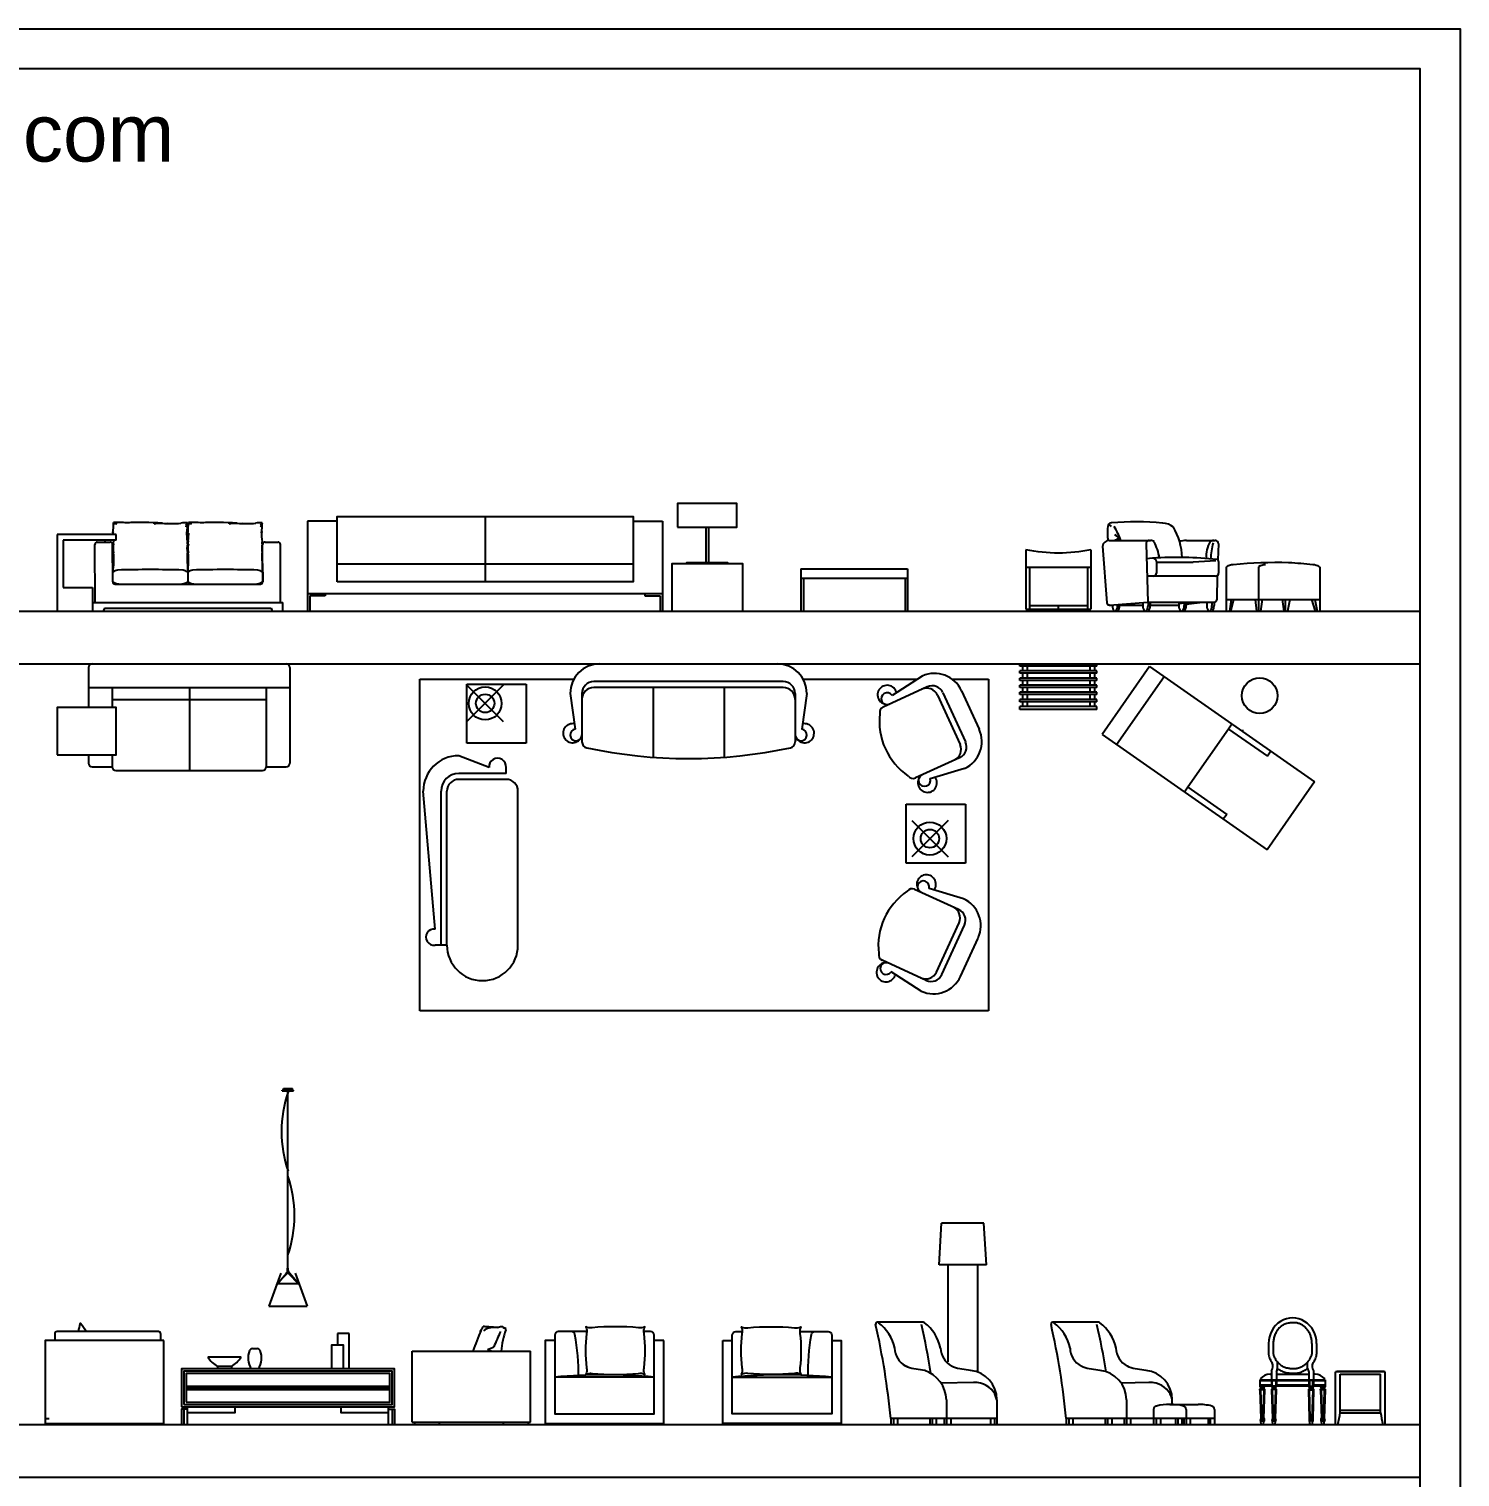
# Model space of a CAD drawing. Header units: inches. Extents: x 3.6 to 46.1, y 10.4 to 35.2.
# Drawn here: x 34 to 46.09, y 22.98 to 35.21 of the extents above; entities that cross this region are included whole.
import ezdxf

# ---------------------------------------------------------------- set-up
doc = ezdxf.new("R2010")
doc.units = ezdxf.units.IN
doc.header["$MEASUREMENT"] = 0
for name, color, linetype in [('02', 2, 'Continuous'), ('1', 1, 'Continuous'), ('4', 4, 'Continuous'), ('kadrbm', 4, 'Continuous')]:
    doc.layers.add(name, color=color, linetype=linetype)
doc.styles.add('bmmm', font='swissel.ttf')

# ---------------------------------------------------------------- blocks, each defined once
blk = doc.blocks.new('kadrbm')
at = {"layer": 'kadrbm', "color": 4}
blk.add_lwpolyline([(0, 0), (0, 24.797), (21, 24.797), (21, 0), (0, 0)], close=True, dxfattribs=at)
blk.add_lwpolyline([(20.663, 0.326), (20.663, 24.46), (0.337, 24.46), (0.337, 0.326), (20.663, 0.326)], dxfattribs=at)
at = {"layer": 'kadrbm', "color": 211, "true_color": 0xf674fb, "style": 'bmmm'}
blk.add_text('www.cad-libraries.blogspot.com', height=0.48513, dxfattribs=at).set_placement((0.573, 23.677))

msp = doc.modelspace()

# ---------------------------------------------------------------- linework, layer by layer
at = {"layer": '02'}
for p, q in [((34.507, 29.817), (34.507, 29.479)), ((36.207, 29.817), (36.207, 29.007)), ((41.551, 29.744), (41.296, 29.58)), ((42.376, 29.827), (42.376, 29.847)), ((43.026, 29.827), (42.376, 29.827)), ((42.376, 29.767), (42.376, 29.787)), ((43.026, 29.787), (42.376, 29.787)), ((43.026, 29.767), (42.376, 29.767)), ((42.376, 29.707), (42.376, 29.727)), ((43.026, 29.727), (42.376, 29.727)), ((43.026, 29.827), (43.026, 29.847)), ((43.026, 29.767), (43.026, 29.787)), ((43.026, 29.707), (43.026, 29.727)), ((43.47, 29.824), (43.069, 29.25)), ((43.593, 29.738), (43.192, 29.164)), ((43.47, 29.824), (44.864, 28.85)), ((34.507, 29.647), (36.207, 29.647)), ((34.707, 29.647), (34.707, 29.479)), ((35.362, 28.947), (35.362, 29.647)), ((36.007, 29.647), (36.007, 28.977)), ((37.704, 29.176), (37.704, 29.676)), ((37.704, 29.676), (38.204, 29.676)), ((38.204, 29.676), (38.204, 29.176)), ((40.376, 29.697), (38.776, 29.697)), ((40.376, 29.647), (38.776, 29.647)), ((39.276, 29.647), (39.276, 29.058)), ((39.876, 29.647), (39.876, 29.058)), ((41.593, 29.653), (41.22, 29.482)), ((41.882, 29.62), (42.031, 29.294)), ((43.026, 29.707), (42.376, 29.707)), ((42.376, 29.647), (42.376, 29.667)), ((43.026, 29.667), (42.376, 29.667)), ((43.026, 29.647), (42.376, 29.647)), ((42.376, 29.587), (42.376, 29.607)), ((43.026, 29.607), (42.376, 29.607)), ((43.026, 29.647), (43.026, 29.667)), ((43.026, 29.587), (43.026, 29.607)), ((34.707, 29.547), (36.007, 29.547)), ((38.576, 29.597), (38.619, 29.296)), ((38.676, 29.597), (38.676, 29.187)), ((40.476, 29.597), (40.476, 29.187)), ((40.576, 29.597), (40.533, 29.296)), ((41.68, 29.582), (41.87, 29.166)), ((41.725, 29.603), (41.916, 29.187)), ((43.026, 29.587), (42.376, 29.587)), ((43.026, 29.547), (42.376, 29.547)), ((42.376, 29.527), (42.376, 29.547)), ((43.026, 29.527), (42.376, 29.527)), ((43.026, 29.487), (42.376, 29.487)), ((42.376, 29.462), (42.376, 29.487)), ((43.026, 29.527), (43.026, 29.547)), ((43.026, 29.462), (43.026, 29.487)), ((43.026, 29.462), (42.376, 29.462)), ((43.069, 29.25), (44.463, 28.276)), ((44.138, 29.296), (43.795, 28.804)), ((44.167, 29.337), (44.138, 29.296)), ((44.138, 29.296), (44.466, 29.067)), ((44.255, 29.29), (44.255, 29.275)), ((38.204, 29.176), (37.704, 29.176)), ((34.507, 29.079), (34.507, 29.007)), ((34.707, 29.079), (34.707, 28.977)), ((37.891, 28.971), (37.635, 29.071)), ((41.866, 29.054), (41.494, 28.884)), ((44.495, 29.108), (44.466, 29.067)), ((34.537, 28.977), (34.707, 28.977)), ((34.737, 28.947), (35.977, 28.947)), ((36.007, 28.977), (36.177, 28.977)), ((38.035, 28.921), (37.635, 28.921)), ((38.035, 28.871), (37.635, 28.871)), ((38.035, 28.921), (38.035, 28.971)), ((41.908, 28.963), (41.617, 28.877)), ((37.435, 27.607), (37.335, 28.771)), ((37.485, 27.471), (37.485, 28.771)), ((37.535, 27.471), (37.535, 28.771)), ((38.135, 27.471), (38.135, 28.771)), ((43.795, 28.804), (43.766, 28.763)), ((43.795, 28.804), (44.123, 28.575)), ((44.864, 28.85), (44.463, 28.276)), ((41.415, 28.163), (41.415, 28.663)), ((41.415, 28.663), (41.915, 28.663)), ((41.915, 28.663), (41.915, 28.163)), ((44.123, 28.575), (44.094, 28.534)), ((41.915, 28.163), (41.415, 28.163)), ((41.857, 27.772), (41.485, 27.942)), ((41.899, 27.863), (41.608, 27.949)), ((41.671, 27.243), (41.861, 27.66)), ((41.716, 27.223), (41.907, 27.639)), ((41.873, 27.206), (42.022, 27.531)), ((37.535, 27.471), (37.435, 27.471)), ((41.584, 27.173), (41.211, 27.344)), ((41.542, 27.082), (41.287, 27.246))]:
    msp.add_line(p, q, dxfattribs=at)
msp.add_lwpolyline([(34.242, 29.079), (34.742, 29.079), (34.742, 29.479), (34.242, 29.479)], close=True, dxfattribs=at)
for centre, radius in [((44.401, 29.578), 0.15), ((37.858, 29.513), 0.0777), ((41.615, 28.371), 0.0777)]:
    msp.add_circle(centre, radius, dxfattribs=at)
for centre, radius, start, end in [((34.537, 29.817), 0.03, 90, 180), ((36.177, 29.817), 0.03, 0, 90), ((38.826, 29.597), 0.25, 90, 180), ((40.326, 29.597), 0.25, 0, 90), ((41.655, 29.516), 0.25, 24.5645, 114.5645), ((38.776, 29.597), 0.1, 90, 180), ((38.776, 29.547), 0.1, 90, 180), ((40.376, 29.597), 0.1, 0, 90), ((40.376, 29.547), 0.1, 0, 90), ((41.254, 29.585), 0.0808, 12.939, 284.6519), ((41.589, 29.541), 0.1, 24.5645, 114.5645), ((41.634, 29.562), 0.1, 24.5645, 114.5645), ((41.241, 29.437), 0.05, 114.5645, 192.4494), ((41.254, 29.553), 0.05, 32.6946, 294.5645), ((41.75, 29.363), 0.562, 173.5517, 235.5772), ((38.597, 29.261), 0.0808, 78.3746, 350.0874), ((38.626, 29.247), 0.05, 98.1301, 0), ((40.556, 29.261), 0.0808, 189.9126, 101.6254), ((40.526, 29.247), 0.05, 180, 81.8699), ((41.804, 29.191), 0.25, 294.5645, 24.5645), ((38.726, 29.187), 0.05, 180, 257.8849), ((39.576, 33.147), 4.1, 257.8849, 282.1151), ((40.426, 29.187), 0.05, 282.1151, 0), ((41.779, 29.124), 0.1, 294.5645, 24.5645), ((41.825, 29.145), 0.1, 294.5645, 24.5645), ((34.537, 29.007), 0.03, 180, 270), ((36.177, 29.007), 0.03, 270, 0), ((37.635, 28.771), 0.3, 90, 180), ((37.963, 28.977), 0.0723, 355.1922, 184.5412), ((34.737, 28.977), 0.03, 180, 270), ((35.977, 28.977), 0.03, 270, 0), ((37.635, 28.771), 0.15, 90, 180), ((37.635, 28.771), 0.1, 90, 180), ((38.035, 28.771), 0.1, 0, 90), ((41.473, 28.929), 0.05, 216.6796, 294.5645), ((41.594, 28.842), 0.0808, 124.477, 36.1899), ((41.569, 28.863), 0.05, 114.5645, 16.4344), ((41.585, 27.984), 0.0808, 323.8101, 235.523), ((41.741, 27.463), 0.562, 124.4228, 186.4483), ((41.464, 27.897), 0.05, 65.4355, 143.3204), ((41.56, 27.963), 0.05, 343.5656, 245.4355), ((41.77, 27.702), 0.1, 335.4355, 65.4355), ((41.816, 27.681), 0.1, 335.4355, 65.4355), ((41.795, 27.635), 0.25, 335.4355, 65.4355), ((37.426, 27.539), 0.0685, 82.5679, 277.3853), ((37.835, 27.471), 0.3, 180, 0), ((41.245, 27.241), 0.0808, 75.3481, 347.061), ((41.232, 27.389), 0.05, 167.5506, 245.4355), ((41.245, 27.273), 0.05, 65.4355, 327.3054), ((41.58, 27.285), 0.1, 245.4355, 335.4355), ((41.646, 27.31), 0.25, 245.4355, 335.4355), ((41.625, 27.264), 0.1, 245.4355, 335.4355)]:
    msp.add_arc(centre, radius, start, end, dxfattribs=at)
at = {"layer": '1'}
for p, q in [((37.857, 31.091), (37.857, 30.541)), ((34.719, 31.036), (34.746, 31.031)), ((34.725, 31.026), (34.726, 31.034)), ((34.746, 31.031), (34.725, 31.026)), ((35.063, 31.03), (35.063, 31.039)), ((35.063, 31.03), (35.104, 31.037)), ((35.173, 31.033), (35.063, 31.03)), ((35.344, 31.036), (35.329, 31.016)), ((35.329, 31.016), (35.333, 31.008)), ((35.344, 31.036), (35.33, 31.001)), ((35.35, 30.878), (35.354, 30.95)), ((35.351, 31.036), (35.377, 31.031)), ((35.356, 31.026), (35.358, 31.034)), ((35.377, 31.031), (35.356, 31.026)), ((35.695, 31.03), (35.695, 31.039)), ((35.695, 31.03), (35.736, 31.037)), ((35.805, 31.033), (35.695, 31.03)), ((35.975, 31.036), (35.961, 31.016)), ((35.961, 31.016), (35.965, 31.008)), ((35.975, 31.036), (35.962, 31.001)), ((36.357, 31.051), (36.357, 30.291)), ((36.607, 31.051), (36.357, 31.051)), ((39.107, 31.051), (39.357, 31.051)), ((39.357, 31.051), (39.357, 30.291)), ((43.123, 31.024), (43.134, 31.028)), ((43.134, 31.028), (43.129, 31.021)), ((43.129, 31.021), (43.147, 31.008)), ((34.742, 30.941), (34.242, 30.941)), ((34.242, 30.941), (34.242, 30.291)), ((34.742, 30.891), (34.292, 30.891)), ((34.292, 30.891), (34.292, 30.491)), ((34.562, 30.37), (34.561, 30.856)), ((34.581, 30.876), (34.691, 30.876)), ((34.644, 30.89), (34.644, 30.876)), ((34.712, 30.541), (34.711, 30.856)), ((34.742, 30.891), (34.742, 30.941)), ((35.979, 30.541), (35.978, 30.856)), ((35.998, 30.876), (36.108, 30.876)), ((36.129, 30.366), (36.128, 30.856)), ((43.072, 30.84), (43.109, 30.363)), ((43.13, 30.89), (43.48, 30.89)), ((43.441, 30.86), (43.457, 30.368)), ((43.783, 30.89), (44.023, 30.89)), ((44.053, 30.86), (44.047, 30.726)), ((42.426, 30.81), (42.426, 30.31)), ((42.976, 30.81), (42.976, 30.31)), ((43.497, 30.74), (43.446, 30.734)), ((43.529, 30.711), (43.529, 30.614)), ((43.531, 30.706), (43.839, 30.706)), ((44.031, 30.716), (43.839, 30.706)), ((44.054, 30.711), (44.054, 30.614)), ((35.346, 30.621), (35.346, 30.541)), ((35.979, 30.621), (35.979, 30.541)), ((36.607, 30.691), (39.107, 30.691)), ((40.526, 30.651), (41.426, 30.651)), ((40.526, 30.651), (40.526, 30.291)), ((41.426, 30.651), (41.426, 30.291)), ((42.976, 30.66), (42.426, 30.66)), ((42.456, 30.66), (42.456, 30.31)), ((42.946, 30.66), (42.946, 30.31)), ((44.029, 30.589), (43.453, 30.589)), ((44.043, 30.593), (44.038, 30.388)), ((44.119, 30.667), (44.119, 30.291)), ((44.392, 30.667), (44.392, 30.291)), ((44.908, 30.667), (44.908, 30.291)), ((34.292, 30.491), (34.542, 30.491)), ((34.542, 30.491), (34.542, 30.291)), ((34.732, 30.521), (35.959, 30.521)), ((40.526, 30.571), (41.426, 30.571)), ((40.546, 30.571), (40.546, 30.291)), ((41.406, 30.571), (41.406, 30.291)), ((34.542, 30.366), (36.149, 30.366)), ((36.149, 30.291), (36.149, 30.366)), ((36.357, 30.441), (39.357, 30.441)), ((36.507, 30.421), (36.377, 30.421)), ((36.377, 30.421), (36.377, 30.291)), ((36.507, 30.441), (36.507, 30.421)), ((39.207, 30.441), (39.207, 30.421)), ((39.207, 30.421), (39.337, 30.421)), ((39.337, 30.421), (39.337, 30.291)), ((42.456, 30.34), (42.946, 30.34)), ((42.701, 30.31), (42.701, 30.34)), ((43.129, 30.344), (43.156, 30.344)), ((43.131, 30.344), (43.455, 30.368)), ((43.156, 30.348), (43.156, 30.341)), ((43.2, 30.352), (43.2, 30.341)), ((43.218, 30.354), (43.218, 30.341)), ((43.218, 30.344), (43.414, 30.344)), ((43.414, 30.364), (43.414, 30.341)), ((43.458, 30.368), (44.018, 30.368)), ((43.458, 30.368), (43.458, 30.341)), ((43.475, 30.368), (43.475, 30.341)), ((43.475, 30.344), (43.719, 30.344)), ((43.719, 30.358), (43.762, 30.363)), ((43.719, 30.358), (43.719, 30.341)), ((43.762, 30.363), (43.762, 30.341)), ((43.762, 30.363), (43.78, 30.363)), ((43.78, 30.351), (43.918, 30.368)), ((43.78, 30.363), (43.78, 30.341)), ((43.954, 30.368), (43.954, 30.341)), ((43.998, 30.368), (43.998, 30.341)), ((44.016, 30.368), (44.016, 30.341)), ((44.119, 30.391), (44.908, 30.391)), ((44.161, 30.391), (44.145, 30.291)), ((44.156, 30.291), (44.184, 30.391)), ((44.362, 30.391), (44.373, 30.291)), ((44.422, 30.391), (44.409, 30.291)), ((44.609, 30.291), (44.593, 30.391)), ((44.616, 30.391), (44.616, 30.291)), ((44.657, 30.391), (44.637, 30.291)), ((44.873, 30.291), (44.843, 30.391)), ((44.866, 30.391), (44.888, 30.291)), ((34.642, 30.316), (34.632, 30.291)), ((34.642, 30.316), (36.049, 30.316)), ((36.049, 30.316), (36.059, 30.291)), ((42.426, 30.31), (42.976, 30.31)), ((42.396, 29.827), (42.396, 29.787)), ((42.396, 29.767), (42.396, 29.727)), ((42.436, 29.827), (42.436, 29.787)), ((42.436, 29.767), (42.436, 29.727)), ((42.966, 29.827), (42.966, 29.787)), ((42.966, 29.767), (42.966, 29.727)), ((43.006, 29.827), (43.006, 29.787)), ((43.006, 29.767), (43.006, 29.727)), ((37.305, 26.917), (37.305, 29.717)), ((37.305, 29.717), (38.607, 29.717)), ((37.704, 29.666), (38.011, 29.36)), ((38.011, 29.666), (37.704, 29.36)), ((40.545, 29.717), (41.51, 29.717)), ((41.803, 29.717), (42.11, 29.717)), ((42.11, 29.717), (42.11, 26.917)), ((42.396, 29.707), (42.396, 29.667)), ((42.396, 29.647), (42.396, 29.607)), ((42.436, 29.707), (42.436, 29.667)), ((42.436, 29.647), (42.436, 29.607)), ((42.966, 29.707), (42.966, 29.667)), ((42.966, 29.647), (42.966, 29.607)), ((43.006, 29.707), (43.006, 29.667)), ((43.006, 29.647), (43.006, 29.607)), ((42.396, 29.587), (42.396, 29.547)), ((42.396, 29.527), (42.396, 29.487)), ((42.436, 29.587), (42.436, 29.547)), ((42.436, 29.527), (42.436, 29.487)), ((42.966, 29.587), (42.966, 29.547)), ((42.966, 29.527), (42.966, 29.487)), ((43.006, 29.587), (43.006, 29.547)), ((43.006, 29.527), (43.006, 29.487)), ((41.462, 28.524), (41.768, 28.218)), ((41.768, 28.524), (41.462, 28.218)), ((42.11, 26.917), (37.305, 26.917)), ((36.144, 26.246), (36.239, 26.246)), ((36.144, 26.241), (36.144, 26.246)), ((36.144, 26.241), (36.239, 26.241)), ((36.154, 26.246), (36.154, 26.261)), ((36.154, 26.261), (36.229, 26.261)), ((36.19, 26.231), (36.189, 26.241)), ((36.19, 26.231), (36.194, 26.231)), ((36.192, 24.741), (36.192, 26.261)), ((36.194, 26.231), (36.195, 26.241)), ((36.229, 26.246), (36.229, 26.261)), ((36.239, 26.241), (36.239, 26.246)), ((41.692, 24.771), (41.712, 25.121)), ((42.072, 25.121), (41.712, 25.121)), ((42.092, 24.771), (42.072, 25.121)), ((36.188, 24.719), (36.188, 24.741)), ((36.188, 24.741), (36.195, 24.741)), ((36.195, 24.719), (36.195, 24.741)), ((42.092, 24.771), (41.692, 24.771)), ((41.767, 24.771), (41.767, 23.951)), ((42.017, 24.771), (42.017, 23.865)), ((36.132, 24.701), (36.029, 24.421)), ((36.096, 24.603), (36.189, 24.701)), ((36.097, 24.605), (36.179, 24.701)), ((36.099, 24.611), (36.285, 24.611)), ((36.179, 24.701), (36.183, 24.706)), ((36.189, 24.701), (36.192, 24.705)), ((36.195, 24.701), (36.192, 24.705)), ((36.288, 24.603), (36.195, 24.701)), ((36.204, 24.701), (36.2, 24.706)), ((36.287, 24.605), (36.204, 24.701)), ((36.252, 24.701), (36.354, 24.421)), ((36.029, 24.421), (36.354, 24.421)), ((41.559, 24.285), (41.171, 24.285)), ((43.041, 24.285), (42.653, 24.285)), ((36.71, 24.191), (36.61, 24.191)), ((36.61, 24.191), (36.61, 24.091)), ((36.71, 23.891), (36.71, 24.191)), ((44.476, 24.106), (44.476, 24.016)), ((44.516, 24.106), (44.516, 24.016)), ((44.842, 24.106), (44.842, 24.016)), ((44.882, 24.106), (44.882, 24.016)), ((35.796, 23.99), (35.515, 23.99)), ((35.893, 24.063), (35.931, 24.063)), ((37.242, 24.041), (38.242, 24.041)), ((37.242, 23.441), (37.242, 24.041)), ((38.242, 23.441), (38.242, 24.041)), ((35.714, 23.911), (35.597, 23.911)), ((35.597, 23.911), (35.597, 23.891)), ((35.714, 23.911), (35.714, 23.891)), ((41.479, 23.894), (41.571, 23.879)), ((41.867, 23.894), (41.959, 23.879)), ((42.961, 23.894), (43.053, 23.879)), ((43.349, 23.894), (43.441, 23.879)), ((44.502, 23.875), (44.502, 23.739)), ((44.542, 23.864), (44.542, 23.739)), ((44.552, 23.895), (44.552, 23.949)), ((44.806, 23.895), (44.806, 23.949)), ((44.816, 23.864), (44.816, 23.739)), ((44.856, 23.875), (44.856, 23.739)), ((45.042, 23.421), (45.042, 23.866)), ((45.462, 23.866), (45.042, 23.866)), ((45.052, 23.871), (45.452, 23.871)), ((45.052, 23.866), (45.052, 23.871)), ((45.452, 23.866), (45.452, 23.871)), ((45.462, 23.421), (45.462, 23.866)), ((39.286, 23.821), (38.446, 23.821)), ((39.946, 23.821), (40.786, 23.821)), ((41.983, 23.775), (41.71, 23.771)), ((43.465, 23.775), (43.234, 23.771)), ((44.403, 23.799), (44.955, 23.799)), ((44.403, 23.799), (44.403, 23.739)), ((44.403, 23.793), (44.502, 23.793)), ((44.403, 23.755), (44.502, 23.755)), ((44.403, 23.749), (44.502, 23.749)), ((44.403, 23.739), (44.443, 23.739)), ((44.443, 23.749), (44.443, 23.739)), ((44.489, 23.846), (44.502, 23.846)), ((44.502, 23.739), (44.542, 23.739)), ((44.542, 23.846), (44.816, 23.846)), ((44.542, 23.793), (44.816, 23.793)), ((44.542, 23.755), (44.816, 23.755)), ((44.542, 23.749), (44.816, 23.749)), ((44.856, 23.739), (44.816, 23.739)), ((44.869, 23.846), (44.856, 23.846)), ((44.856, 23.793), (44.955, 23.793)), ((44.856, 23.755), (44.955, 23.755)), ((44.856, 23.749), (44.955, 23.749)), ((44.915, 23.749), (44.915, 23.739)), ((44.915, 23.739), (44.955, 23.739)), ((44.955, 23.799), (44.955, 23.739)), ((45.082, 23.846), (45.422, 23.846)), ((45.082, 23.521), (45.082, 23.846)), ((45.422, 23.521), (45.422, 23.846)), ((41.756, 23.63), (41.756, 23.421)), ((42.181, 23.63), (42.181, 23.421)), ((43.275, 23.63), (43.275, 23.421)), ((43.663, 23.591), (43.663, 23.63)), ((44.402, 23.714), (44.411, 23.471)), ((44.444, 23.714), (44.402, 23.714)), ((44.408, 23.714), (44.417, 23.471)), ((44.438, 23.72), (44.409, 23.72)), ((44.431, 23.471), (44.438, 23.714)), ((44.437, 23.471), (44.444, 23.714)), ((44.543, 23.717), (44.501, 23.717)), ((44.501, 23.714), (44.509, 23.471)), ((44.536, 23.72), (44.507, 23.72)), ((44.507, 23.714), (44.515, 23.471)), ((44.529, 23.471), (44.537, 23.714)), ((44.535, 23.471), (44.543, 23.714)), ((44.823, 23.471), (44.815, 23.714)), ((44.815, 23.714), (44.857, 23.714)), ((44.829, 23.471), (44.821, 23.714)), ((44.822, 23.72), (44.851, 23.72)), ((44.851, 23.714), (44.843, 23.471)), ((44.857, 23.714), (44.849, 23.471)), ((44.914, 23.714), (44.922, 23.471)), ((44.956, 23.714), (44.914, 23.714)), ((44.95, 23.72), (44.92, 23.72)), ((44.92, 23.714), (44.928, 23.471)), ((44.942, 23.471), (44.95, 23.714)), ((44.948, 23.471), (44.956, 23.714)), ((35.312, 23.551), (35.312, 23.421)), ((37.072, 23.551), (37.072, 23.421)), ((43.505, 23.548), (43.505, 23.421)), ((43.643, 23.591), (43.881, 23.591)), ((43.78, 23.548), (43.78, 23.421)), ((44.019, 23.548), (44.019, 23.421)), ((45.082, 23.541), (45.422, 23.541)), ((45.082, 23.521), (45.422, 23.521)), ((34.153, 23.471), (34.175, 23.471)), ((37.242, 23.441), (38.242, 23.441)), ((42.181, 23.471), (41.285, 23.471)), ((41.285, 23.471), (41.285, 23.421)), ((41.307, 23.471), (41.307, 23.421)), ((41.342, 23.471), (41.342, 23.421)), ((41.614, 23.471), (41.614, 23.421)), ((41.634, 23.471), (41.634, 23.421)), ((41.669, 23.471), (41.669, 23.421)), ((41.737, 23.471), (41.737, 23.421)), ((41.791, 23.471), (41.791, 23.421)), ((42.127, 23.471), (42.127, 23.421)), ((42.162, 23.471), (42.162, 23.421)), ((44.019, 23.471), (42.767, 23.471)), ((42.767, 23.471), (42.767, 23.421)), ((42.789, 23.471), (42.789, 23.421)), ((42.824, 23.471), (42.824, 23.421)), ((43.097, 23.471), (43.097, 23.421)), ((43.116, 23.471), (43.116, 23.421)), ((43.151, 23.471), (43.151, 23.421)), ((43.256, 23.471), (43.256, 23.421)), ((43.31, 23.471), (43.31, 23.421)), ((43.527, 23.471), (43.527, 23.421)), ((43.562, 23.471), (43.562, 23.421)), ((43.69, 23.471), (43.69, 23.421)), ((43.709, 23.471), (43.709, 23.421)), ((43.744, 23.471), (43.744, 23.421)), ((43.761, 23.471), (43.761, 23.421)), ((43.815, 23.471), (43.815, 23.421)), ((43.965, 23.471), (43.965, 23.421)), ((43.984, 23.471), (43.984, 23.421)), ((44.411, 23.471), (44.437, 23.471)), ((44.411, 23.461), (44.437, 23.461)), ((44.415, 23.421), (44.411, 23.451)), ((44.411, 23.451), (44.437, 23.451)), ((44.433, 23.421), (44.437, 23.451)), ((44.509, 23.471), (44.535, 23.471)), ((44.509, 23.461), (44.535, 23.461)), ((44.513, 23.421), (44.509, 23.451)), ((44.509, 23.451), (44.535, 23.451)), ((44.531, 23.421), (44.535, 23.451)), ((44.849, 23.471), (44.823, 23.471)), ((44.849, 23.461), (44.823, 23.461)), ((44.827, 23.421), (44.823, 23.451)), ((44.849, 23.451), (44.823, 23.451)), ((44.845, 23.421), (44.849, 23.451)), ((44.922, 23.471), (44.948, 23.471)), ((44.922, 23.461), (44.948, 23.461)), ((44.926, 23.421), (44.922, 23.451)), ((44.922, 23.451), (44.948, 23.451)), ((44.944, 23.421), (44.948, 23.451))]:
    msp.add_line(p, q, dxfattribs=at)
for points in [[(39.484, 31.001), (39.984, 31.001), (39.984, 31.201), (39.484, 31.201)], [(36.607, 30.541), (36.607, 31.091), (39.107, 31.091), (39.107, 30.541)], [(35.292, 23.571), (37.092, 23.571), (37.092, 23.891), (35.292, 23.891)], [(35.312, 23.591), (37.072, 23.591), (37.072, 23.871), (35.312, 23.871)], [(35.332, 23.611), (37.052, 23.611), (37.052, 23.851), (35.332, 23.851)], [(44.507, 23.744), (44.507, 23.794), (44.537, 23.794), (44.537, 23.744)], [(44.851, 23.744), (44.851, 23.794), (44.821, 23.794), (44.821, 23.744)]]:
    msp.add_lwpolyline(points, close=True, dxfattribs=at)
for points in [[(39.724, 30.701), (39.724, 31.001)], [(39.744, 31.001), (39.744, 30.701)], [(40.034, 30.291), (40.034, 30.691), (39.434, 30.691), (39.434, 30.291)], [(39.909, 30.691), (39.909, 30.701), (39.559, 30.701), (39.559, 30.691)], [(35.142, 24.131), (34.142, 24.131), (34.142, 23.431), (35.142, 23.431), (35.142, 24.131)], [(38.446, 24.131), (38.366, 24.131), (38.366, 23.431), (39.366, 23.431), (39.366, 24.131)], [(38.446, 24.176), (38.446, 23.511), (39.286, 23.511), (39.286, 24.176)], [(39.366, 24.131), (39.286, 24.131)], [(39.866, 24.131), (39.946, 24.131)], [(40.786, 24.131), (40.866, 24.131), (40.866, 23.431), (39.866, 23.431), (39.866, 24.131)], [(40.786, 24.176), (40.786, 23.511), (39.946, 23.511), (39.946, 24.176)], [(40.515, 24.206), (40.756, 24.206)], [(36.66, 23.891), (36.66, 24.091), (36.56, 24.091), (36.56, 23.891)], [(35.332, 23.746), (37.052, 23.746)], [(44.438, 23.749), (44.438, 23.744), (44.408, 23.744), (44.408, 23.749)], [(44.95, 23.749), (44.95, 23.744), (44.92, 23.744), (44.92, 23.749)], [(35.332, 23.731), (37.052, 23.731)], [(35.332, 23.716), (37.052, 23.716)], [(35.342, 23.551), (35.292, 23.551), (35.292, 23.421)], [(35.742, 23.571), (35.742, 23.521), (35.342, 23.521)], [(35.342, 23.421), (35.342, 23.571)], [(37.042, 23.521), (36.642, 23.521), (36.642, 23.571)], [(37.042, 23.421), (37.042, 23.571)], [(37.042, 23.551), (37.092, 23.551), (37.092, 23.421)], [(34.157, 23.431), (34.157, 23.421)], [(34.207, 23.421), (34.207, 23.431)], [(35.077, 23.421), (35.077, 23.431)], [(35.127, 23.431), (35.127, 23.421)], [(37.262, 23.441), (37.262, 23.421)], [(37.472, 23.421), (37.472, 23.441)], [(38.012, 23.421), (38.012, 23.441)], [(38.222, 23.441), (38.222, 23.421)], [(38.381, 23.431), (38.381, 23.421)], [(38.431, 23.421), (38.431, 23.431)], [(39.301, 23.421), (39.301, 23.431)], [(39.351, 23.431), (39.351, 23.421)], [(39.881, 23.431), (39.881, 23.421)], [(39.931, 23.421), (39.931, 23.431)]]:
    msp.add_lwpolyline(points, dxfattribs=at)
for points in [[(42.976, 30.81, -0.100697), (42.426, 30.81, -8.125163)], [(34.424, 24.206, -0.043097), (34.438, 24.276, -0.125208), (34.484, 24.206, -0.125208)], [(35.117, 24.131), (35.117, 24.186, 0.414214), (35.097, 24.206), (34.242, 24.206, 0.414214), (34.222, 24.186), (34.222, 24.131)], [(38.716, 24.206), (38.476, 24.206, 0.414214), (38.446, 24.176)], [(38.646, 23.821, 0.050729), (38.616, 24.182, 0.361548), (38.587, 24.206)], [(39.286, 24.176, 0.414214), (39.256, 24.206), (39.199, 24.206)], [(39.946, 24.176, -0.414214), (39.976, 24.206), (40.032, 24.206)], [(40.586, 23.821, -0.050729), (40.615, 24.182, -0.361548), (40.645, 24.206)], [(40.756, 24.206, -0.414214), (40.786, 24.176)]]:
    msp.add_lwpolyline(points, format="xyb", dxfattribs=at)
for points in [[(38.708, 23.845, -0.18728), (38.761, 23.852, 0.044463), (39.154, 23.852, -0.18728), (39.208, 23.845, -0.18728), (39.201, 23.899, 0.05966), (39.201, 24.191, -0.18728), (39.208, 24.245, -0.18728), (39.154, 24.239, 0.044463), (38.761, 24.239, -0.18728), (38.708, 24.245, -0.18728), (38.714, 24.191, 0.05966), (38.714, 23.899, -0.18728)], [(40.524, 23.845, 0.18728), (40.47, 23.852, -0.044463), (40.077, 23.852, 0.18728), (40.024, 23.845, 0.18728), (40.03, 23.899, -0.05966), (40.03, 24.191, 0.18728), (40.024, 24.245, 0.18728), (40.077, 24.239, -0.044463), (40.47, 24.239, 0.18728), (40.524, 24.245, 0.18728), (40.517, 24.191, -0.05966), (40.517, 23.899, 0.18728)]]:
    msp.add_lwpolyline(points, format="xyb", close=True, dxfattribs=at)
for centre in [(37.858, 29.513), (41.615, 28.371)]:
    msp.add_circle(centre, 0.139, dxfattribs=at)
for centre, radius, start, end in [((34.754, 30.95), 0.0418, 161.2494, 193.544), ((34.16, 31.036), 0.559, 351.6419, 0.3957), ((34.763, 30.295), 0.746, 83.2718, 93.3546), ((34.951, 27.813), 3.228, 86.8074, 92.2363), ((35.209, 31.905), 0.873, 264.845, 275.155), ((35.327, 30.744), 0.294, 86.6641, 97.6265), ((35.584, 30.932), 0.248, 172.5986, 192.5596), ((34.785, 31.036), 0.559, 351.6419, 0.2153), ((35.592, 30.932), 0.248, 172.5986, 192.5596), ((34.792, 31.036), 0.559, 351.6419, 0.3957), ((35.395, 30.295), 0.746, 83.2718, 93.3546), ((35.583, 27.813), 3.228, 86.8074, 92.2363), ((35.841, 31.905), 0.873, 264.845, 275.155), ((35.958, 30.744), 0.294, 86.6641, 97.6265), ((35.416, 31.036), 0.559, 351.6419, 0.2153), ((36.216, 30.932), 0.248, 172.5986, 192.5596), ((43.509, 30.954), 0.394, 172.3836, 189.47), ((43.148, 31.007), 0.03, 90, 180), ((43.359, 28.825), 2.222, 84.2577, 95.4638), ((42.59, 30.66), 0.678, 19.8099, 30.6716), ((43.584, 30.901), 0.134, 49.0183, 90.9715), ((43.212, 30.731), 0.534, 1.5457, 30.5482), ((34.581, 30.856), 0.02, 90, 180), ((34.691, 30.856), 0.02, 0, 90), ((34.879, 30.823), 0.165, 166.8613, 193.1387), ((35.867, 31), 1.155, 185.4163, 186.0515), ((34.531, 30.869), 0.187, 357.3783, 2.6217), ((35.503, 30.823), 0.165, 166.8613, 193.1387), ((35.156, 30.869), 0.187, 357.3783, 2.6217), ((35.511, 30.823), 0.165, 166.8613, 193.1387), ((35.163, 30.869), 0.187, 357.3783, 2.6217), ((36.135, 30.823), 0.165, 166.8613, 193.1387), ((35.788, 30.869), 0.187, 357.3783, 2.6217), ((35.998, 30.856), 0.02, 90, 180), ((36.108, 30.856), 0.02, 0, 90), ((43.128, 30.833), 0.0561, 87.4295, 173.2165), ((43.131, 30.835), 0.111, 29.3069, 65.6457), ((43.203, 30.847), 0.0503, 67.0861, 119.1137), ((43.198, 30.855), 0.0453, 48.6462, 94.6889), ((43.471, 30.86), 0.03, 90, 180), ((43.48, 30.841), 0.0486, 51.8357, 90), ((42.987, 30.624), 0.581, 11.7916, 25.9792), ((43.782, 30.706), 0.183, 89.799, 109.3685), ((44.167, 30.763), 0.217, 147.6423, 187.1069), ((44.014, 30.841), 0.0486, 90, 128.1643), ((44.728, 30.682), 0.744, 165.4734, 175.9982), ((44.023, 30.86), 0.03, 0, 90), ((33.889, 30.727), 0.832, 352.7065, 4.0656), ((25.663, 30.621), 9.682, 0.0122, 0.9737), ((34.52, 30.727), 0.832, 352.7065, 4.0656), ((26.294, 30.621), 9.682, 0.0122, 0.9737), ((43.696, 27.399), 3.347, 84.098, 93.41), ((43.497, 30.708), 0.0322, 5.3325, 88.6796), ((44.039, 30.713), 0.0157, 353.5613, 83.763), ((34.773, 30.541), 0.1, 101.8005, 127.0528), ((35.029, 19.789), 10.854, 88.5394, 91.4606), ((35.285, 30.541), 0.1, 52.9472, 78.1995), ((35.406, 30.541), 0.1, 101.8005, 127.0528), ((35.662, 19.789), 10.854, 88.5394, 91.4606), ((35.918, 30.541), 0.1, 52.9472, 78.1995), ((43.504, 30.614), 0.025, 270, 0), ((44.029, 30.614), 0.025, 270, 0), ((44.181, 30.567), 0.117, 91.546, 121.7048), ((44.544, 26.882), 3.82, 88.4767, 95.5009), ((44.454, 30.567), 0.117, 91.546, 121.7048), ((44.264, 24.63), 6.083, 84.4747, 86.3977), ((44.846, 30.567), 0.117, 58.2952, 88.454), ((34.773, 30.621), 0.1, 232.9472, 274.3617), ((34.732, 30.541), 0.02, 180, 270), ((35.285, 30.621), 0.1, 265.6383, 307.0528), ((35.406, 30.621), 0.1, 232.9472, 274.3617), ((35.918, 30.621), 0.1, 265.6383, 307.0528), ((35.959, 30.541), 0.02, 270, 0), ((43.129, 30.364), 0.02, 184.3632, 278.0487), ((43.24, 30.337), 0.0837, 177.708, 213.8752), ((43.116, 30.337), 0.0837, 326.1248, 2.292), ((43.134, 30.337), 0.0837, 326.1248, 2.292), ((43.498, 30.337), 0.0837, 177.708, 213.8752), ((43.374, 30.337), 0.0837, 326.1248, 2.292), ((43.458, 30.348), 0.02, 90, 98.0487), ((43.392, 30.337), 0.0837, 326.1248, 2.292), ((43.802, 30.337), 0.0837, 177.708, 213.8752), ((43.679, 30.337), 0.0837, 326.1248, 2.292), ((43.696, 30.337), 0.0837, 326.1248, 2.292), ((44.038, 30.337), 0.0837, 177.708, 213.8752), ((43.914, 30.337), 0.0837, 326.1248, 2.292), ((43.932, 30.337), 0.0837, 326.1248, 2.292), ((44.018, 30.388), 0.02, 270, 358.3959), ((37.177, 25.896), 1.04, 161.2163, 198.7837), ((35.207, 25.186), 1.04, 341.2163, 18.7837), ((36.168, 24.719), 0.02, 318.3606, 0), ((36.215, 24.719), 0.02, 180, 221.6394), ((37.642, 24.347), 0.221, 320.6682, 333.8852), ((37.847, 24.231), 0.0198, 54.205, 107.8646), ((37.927, 24.095), 0.145, 84.432, 125.4588), ((37.867, 24.096), 0.151, 77.1932, 93.3036), ((37.915, 24.137), 0.107, 76.875, 97.6759), ((37.951, 24.09), 0.152, 83.5057, 94.5936), ((37.995, 24.184), 0.0625, 88.5744, 120.8545), ((38.834, 23.949), 0.847, 161.2415, 173.7557), ((37.993, 24.206), 0.0409, 63.3236, 88.1408), ((38.027, 24.256), 0.0211, 221.9306, 246.7617), ((38.007, 24.198), 0.0419, 54.7478, 78.0378), ((38.024, 24.226), 0.00908, 329.1411, 43.3393), ((41.171, 24.27), 0.015, 52.0819, 192.7378), ((34.83, 22.836), 6.486, 5.6178, 12.7378), ((40.946, 23.98), 0.382, 13.1644, 52.0819), ((35.218, 22.836), 6.486, 9.0255, 12.7378), ((41.559, 24.27), 0.015, 52.0819, 90), ((41.334, 23.98), 0.382, 13.1644, 52.0819), ((42.653, 24.27), 0.015, 52.0819, 192.7378), ((36.312, 22.836), 6.486, 5.6178, 12.7378), ((42.428, 23.98), 0.382, 13.1644, 52.0819), ((36.7, 22.836), 6.486, 9.1498, 12.7378), ((43.041, 24.27), 0.015, 52.0819, 90), ((42.816, 23.98), 0.382, 13.1644, 52.0819), ((39.583, 23.412), 1.934, 155.4553, 161.0324), ((39.23, 23.591), 1.386, 153.661, 159.4803), ((35.754, 24.157), 0.292, 214.9358, 237.4604), ((35.557, 24.157), 0.292, 302.5396, 325.0642), ((36.017, 23.982), 0.162, 156.8549, 213.9903), ((35.893, 24.035), 0.028, 90, 156.8549), ((35.931, 24.035), 0.028, 23.1451, 90), ((35.807, 23.982), 0.162, 326.0097, 23.1451), ((37.643, 24.721), 0.706, 289.4872, 294.135), ((37.999, 24.335), 0.305, 246.7108, 254.8572), ((41.495, 24.072), 0.178, 181.5723, 241.6712), ((41.883, 24.072), 0.178, 181.5723, 241.6712), ((42.977, 24.072), 0.178, 181.5723, 241.6712), ((43.365, 24.072), 0.178, 181.5723, 241.6712), ((41.5, 24.081), 0.188, 241.6712, 263.6898), ((41.48, 23.618), 0.276, 2.6055, 70.7561), ((41.888, 24.081), 0.188, 241.6712, 263.6898), ((41.931, 23.63), 0.25, 0, 83.58), ((42.982, 24.081), 0.188, 241.6712, 263.6898), ((43.025, 23.63), 0.25, 0, 83.58), ((43.37, 24.081), 0.188, 241.6712, 263.6898), ((43.413, 23.63), 0.25, 0, 83.58), ((44.445, 23.913), 0.0683, 325.9781, 24.105), ((44.445, 23.913), 0.108, 333.1338, 350.1897), ((44.913, 23.913), 0.108, 189.8103, 206.8662), ((44.913, 23.913), 0.0683, 155.895, 214.0219), ((38.866, 19.421), 4.42, 84.5474, 95.4526), ((40.366, 19.421), 4.42, 84.5474, 95.4526), ((42.001, 23.587), 0.189, 76.8769, 95.4993), ((42.002, 23.593), 0.182, 11.7573, 76.8769), ((43.483, 23.587), 0.189, 76.8769, 95.4993), ((43.484, 23.593), 0.182, 11.7573, 76.8769), ((44.423, 23.749), 0.0225, 207.4428, 332.5572), ((44.492, 23.73), 0.116, 91.3204, 139.0819), ((44.522, 23.749), 0.0225, 207.4428, 332.5572), ((44.836, 23.749), 0.0225, 207.4428, 332.5572), ((44.866, 23.73), 0.116, 40.9181, 88.6796), ((44.935, 23.749), 0.0225, 207.4428, 332.5572), ((44.402, 23.715), 0.0015, 90, 270), ((44.412, 23.708), 0.0122, 104.0508, 133.8038), ((44.376, 23.734), 0.0361, 336.8375, 353.5799), ((44.459, 23.732), 0.0239, 184.1915, 209.8296), ((44.433, 23.706), 0.0143, 47.1808, 70.962), ((44.444, 23.715), 0.0015, 270, 90), ((44.501, 23.715), 0.0015, 90, 270), ((44.511, 23.708), 0.0122, 104.0508, 133.8038), ((44.475, 23.734), 0.0361, 336.8375, 353.5799), ((44.557, 23.732), 0.0239, 184.1915, 209.8296), ((44.532, 23.706), 0.0143, 47.1808, 70.962), ((44.543, 23.715), 0.0015, 270, 90), ((44.815, 23.715), 0.0015, 90, 270), ((44.826, 23.706), 0.0143, 109.038, 132.8192), ((44.801, 23.732), 0.0239, 330.1704, 355.8085), ((44.884, 23.734), 0.0361, 186.4201, 203.1625), ((44.848, 23.708), 0.0122, 46.1962, 75.9492), ((44.857, 23.715), 0.0015, 270, 90), ((44.914, 23.715), 0.0015, 90, 270), ((44.924, 23.708), 0.0122, 104.0508, 133.8038), ((44.888, 23.734), 0.0361, 336.8375, 353.5799), ((44.97, 23.732), 0.0239, 184.1915, 209.8296), ((44.945, 23.706), 0.0143, 47.1808, 70.962), ((44.956, 23.715), 0.0015, 270, 90), ((43.535, 23.548), 0.03, 103.7288, 180), ((43.643, 23.108), 0.483, 76.2712, 103.7288), ((43.75, 23.548), 0.03, 0, 76.2712), ((43.881, 23.108), 0.483, 76.2712, 90), ((43.989, 23.548), 0.03, 0, 76.2712), ((44.483, 23.589), 0.602, 343.8346, 353.5455), ((46.021, 23.589), 0.602, 186.4545, 196.1654), ((44.411, 23.466), 0.005, 90, 270), ((44.411, 23.456), 0.005, 90, 270), ((44.437, 23.466), 0.005, 270, 90), ((44.437, 23.456), 0.005, 270, 90), ((44.509, 23.466), 0.005, 90, 270), ((44.509, 23.456), 0.005, 90, 270), ((44.535, 23.466), 0.005, 270, 90), ((44.535, 23.456), 0.005, 270, 90), ((44.823, 23.466), 0.005, 90, 270), ((44.823, 23.456), 0.005, 90, 270), ((44.849, 23.466), 0.005, 270, 90), ((44.849, 23.456), 0.005, 270, 90), ((44.922, 23.466), 0.005, 90, 270), ((44.922, 23.456), 0.005, 90, 270), ((44.948, 23.466), 0.005, 270, 90), ((44.948, 23.456), 0.005, 270, 90)]:
    msp.add_arc(centre, radius, start, end, dxfattribs=at)
msp.add_ellipse((44.679, 24.106), major_axis=(0, 0.215), ratio=0.945569, start_param=4.711864, end_param=7.853806, dxfattribs=at)
for points, knots in [([(44.842, 24.106), (44.842, 24.112), (44.842, 24.119), (44.841, 24.135), (44.839, 24.145), (44.834, 24.165), (44.831, 24.174), (44.823, 24.193), (44.818, 24.202), (44.807, 24.218), (44.801, 24.226), (44.789, 24.239), (44.782, 24.246), (44.767, 24.257), (44.76, 24.262), (44.744, 24.27), (44.736, 24.273), (44.719, 24.278), (44.711, 24.28), (44.694, 24.281), (44.675, 24.281), (44.656, 24.28), (44.646, 24.278), (44.617, 24.271), (44.608, 24.267), (44.59, 24.256), (44.581, 24.25), (44.565, 24.235), (44.557, 24.226), (44.544, 24.208), (44.538, 24.198), (44.529, 24.177), (44.525, 24.166), (44.519, 24.143), (44.517, 24.131), (44.516, 24.114), (44.516, 24.11), (44.516, 24.106)], [4.712039, 4.712039, 4.712039, 4.712039, 4.816749, 4.816749, 4.989186, 4.989186, 5.161623, 5.161623, 5.33406, 5.33406, 5.506497, 5.506497, 5.678935, 5.678935, 5.851372, 5.851372, 6.023809, 6.023809, 6.196246, 6.196246, 6.368683, 6.368683, 6.570975, 6.570975, 6.773268, 6.773268, 6.97556, 6.97556, 7.177853, 7.177853, 7.380145, 7.380145, 7.582438, 7.582438, 7.78473, 7.78473, 7.853981, 7.853981, 7.853981, 7.853981]), ([(44.476, 24.016), (44.477, 24), (44.479, 23.996), (44.485, 23.979), (44.491, 23.968), (44.501, 23.951), (44.504, 23.946), (44.508, 23.941)], [1.9162145, 1.9162145, 1.9162145, 1.9162145, 1.9778232, 1.9778232, 2.1547877, 2.1547877, 2.2384304, 2.2384304, 2.2384304, 2.2384304]), ([(44.516, 24.019), (44.516, 24.016), (44.516, 24.014), (44.517, 24.01), (44.517, 24.01), (44.517, 24.008), (44.517, 24.008), (44.517, 24.008), (44.517, 24.007), (44.517, 24.007), (44.517, 24.007), (44.517, 24.007), (44.517, 24.007), (44.518, 24.007), (44.518, 24.006), (44.518, 24.006), (44.518, 24.006), (44.518, 24.006), (44.518, 24.006), (44.518, 24.005), (44.518, 24.005), (44.519, 24.004), (44.519, 24.003), (44.52, 24.002), (44.52, 24), (44.522, 23.997), (44.523, 23.995), (44.526, 23.988), (44.528, 23.983), (44.534, 23.973), (44.538, 23.968), (44.544, 23.959), (44.547, 23.955), (44.557, 23.944), (44.564, 23.937), (44.575, 23.927), (44.579, 23.924), (44.589, 23.918), (44.593, 23.915), (44.603, 23.91), (44.608, 23.907), (44.617, 23.904), (44.621, 23.902), (44.643, 23.899), (44.651, 23.897), (44.663, 23.895), (44.668, 23.895), (44.676, 23.894), (44.691, 23.894), (44.7, 23.894), (44.704, 23.895), (44.713, 23.896), (44.717, 23.897), (44.727, 23.899), (44.732, 23.901), (44.743, 23.904), (44.748, 23.906), (44.757, 23.911), (44.762, 23.913), (44.77, 23.918), (44.774, 23.92), (44.782, 23.926), (44.785, 23.929), (44.793, 23.935), (44.796, 23.939), (44.804, 23.947), (44.808, 23.951), (44.816, 23.961), (44.82, 23.966), (44.825, 23.974), (44.826, 23.976), (44.83, 23.983), (44.832, 23.987), (44.835, 23.993), (44.836, 23.995), (44.837, 23.997), (44.837, 23.998), (44.838, 24), (44.838, 24.001), (44.839, 24.002), (44.839, 24.003), (44.84, 24.004), (44.84, 24.005), (44.841, 24.006), (44.841, 24.007), (44.842, 24.009), (44.842, 24.01), (44.842, 24.012), (44.842, 24.012), (44.842, 24.014), (44.842, 24.014), (44.842, 24.015), (44.842, 24.015), (44.842, 24.016)], [1.916214, 1.916214, 1.916214, 1.916214, 1.931413, 1.931413, 1.941202, 1.941202, 1.949417, 1.949417, 1.957633, 1.957633, 1.965848, 1.965848, 1.974064, 1.974064, 1.976567, 1.976567, 1.979152, 1.979152, 1.981736, 1.981736, 1.986905, 1.986905, 1.997243, 1.997243, 2.01792, 2.01792, 2.059272, 2.059272, 2.141978, 2.141978, 2.248847, 2.248847, 2.334646, 2.334646, 2.495351, 2.495351, 2.593004, 2.593004, 2.690656, 2.690656, 2.788308, 2.788308, 2.864921, 2.864921, 3.016329, 3.016329, 3.098079, 3.098079, 3.179829, 3.179829, 3.262222, 3.262222, 3.344615, 3.344615, 3.445187, 3.445187, 3.545759, 3.545759, 3.630381, 3.630381, 3.715002, 3.715002, 3.799062, 3.799062, 3.883123, 3.883123, 3.989179, 3.989179, 4.095236, 4.095236, 4.138478, 4.138478, 4.221919, 4.221919, 4.246316, 4.246316, 4.261728, 4.261728, 4.278013, 4.278013, 4.29047, 4.29047, 4.302928, 4.302928, 4.327843, 4.327843, 4.352758, 4.352758, 4.377673, 4.377673, 4.402588, 4.402588, 4.407748, 4.407748, 4.407748, 4.407748]), ([(44.851, 23.941), (44.853, 23.944), (44.855, 23.948), (44.865, 23.962), (44.871, 23.974), (44.879, 23.995), (44.882, 24.004), (44.882, 24.016)], [4.0447519, 4.0447519, 4.0447519, 4.0447519, 4.1013971, 4.1013971, 4.2783616, 4.2783616, 4.4077484, 4.4077484, 4.4077484, 4.4077484]), ([(44.552, 23.895), (44.56, 23.888), (44.569, 23.883), (44.589, 23.872), (44.601, 23.867), (44.624, 23.859), (44.646, 23.857), (44.67, 23.854), (44.692, 23.854), (44.717, 23.856), (44.729, 23.858), (44.752, 23.865), (44.764, 23.869), (44.786, 23.881), (44.796, 23.887), (44.806, 23.895)], [2.536843, 2.536843, 2.536843, 2.536843, 2.685681, 2.685681, 2.862646, 2.862646, 3.03961, 3.03961, 3.216575, 3.216575, 3.393539, 3.393539, 3.570504, 3.570504, 3.746341, 3.746341, 3.746341, 3.746341])]:
    msp.add_open_spline(points, degree=3, knots=knots, dxfattribs=at)
at = {"layer": '4'}
for p, q in [((25.431, 30.291), (45.757, 30.291)), ((25.431, 29.847), (45.757, 29.847)), ((25.431, 23.421), (45.757, 23.421)), ((25.431, 22.977), (45.757, 22.977))]:
    msp.add_line(p, q, dxfattribs=at)

# ---------------------------------------------------------------- block references
at = {"layer": 'kadrbm'}
msp.add_blockref('kadrbm', (25.094, 10.413), dxfattribs=at)

doc.saveas('drawing.dxf')
